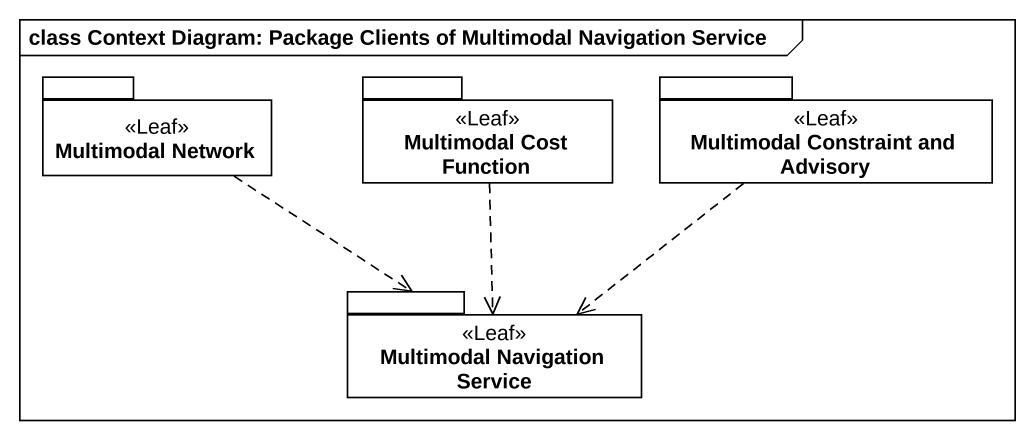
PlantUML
@startuml
mainframe class Context Diagram: Package Clients of Multimodal Navigation Service
package "Multimodal Network" as Multimodal_Network <<Leaf>> {
}
package "Multimodal Cost Function" as Multimodal_Cost_Function <<Leaf>> {
}
package "Multimodal Constraint and Advisory" as Multimodal_Constraint_and <<Leaf>> {
}
package "Multimodal Navigation Service" as Multimodal_Navigation <<Leaf>> {
}
Multimodal_Network ..> Multimodal_Navigation
Multimodal_Cost_Function ..> Multimodal_Navigation
Multimodal_Constraint_and ..> Multimodal_Navigation
@enduml
